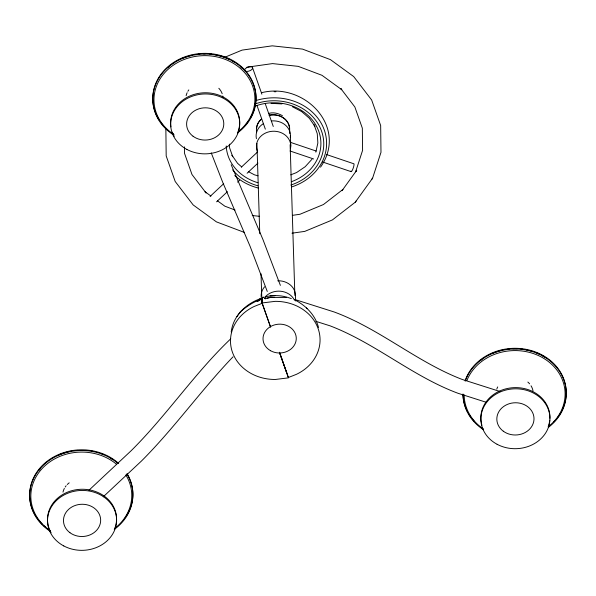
<?xml version="1.0" encoding="UTF-8"?>
<svg xmlns="http://www.w3.org/2000/svg" width="596" height="596" viewBox="0 0 596 596"><rect width="100%" height="100%" fill="white"/><g stroke="black" fill="none" stroke-linecap="round" stroke-linejoin="round"><path stroke-width="0.89" d="M265.436 298.864L264.691 298.447L265.369 296.726C272.007 295.467 278.995 295.02 285.603 296.853M262.553 297.784L262.188 302.939M315.858 152.159L317.854 142.995L317.273 133.713L314.144 124.832L314.897 126.322L309.309 118.239L301.636 111.564L292.331 106.691M259.826 300.347L257.032 301.345L259.804 300.205L259.975 298.827L260.571 298.402L261.182 298.916M231.226 331.987C233.118 315.746 246.141 303.506 260.988 298.477M262.329 298.224L262.277 298.417A17.671 2.339 74.8 0 0 262.173 299.192L262.188 303.304L270.428 326.705M291.98 233.192L304.78 231.382L332.419 219.917L355.283 202.193L372.597 178.167L380.986 152.323L380.665 125.547L371.658 100.001L353.696 76.571L330.415 59.622L302.507 49.096L272.245 45.84L242.073 50.116L224.483 57.41M320.529 167.163C348.481 127.149 304.444 81.823 261.651 92.685M236.91 316.647L240.568 311.529M371.524 179.649L372.597 178.167M355.283 202.193L356.17 200.971M311.991 159.229L305.204 166.701L296.57 172.557L290.751 174.844M233.058 356.795C201.016 390.194 174.196 428.308 141.446 461.036L103.242 496.811M240.382 311.79C245.783 307.231 252.562 302.239 259.692 299.877M210.112 196.412L223.679 183.702M241.328 167.178L257.614 151.928M216.557 201.843L227.419 191.681M237.595 182.145L239.629 180.238M247.094 173.25L257.956 163.081M230.741 338.811C194.534 373.297 166.642 415.487 131.195 450.688L88.998 490.195M262.642 297.687L262.843 297.546A36.438 4.82 74.8 0 1 263.417 297.531L263.663 297.657M262.188 303.304L254.134 306.478A44.856 38.882 -1.8 0 0 231.851 350.426A44.856 38.882 -1.8 0 0 275.404 379.466L288.479 377.849L279.591 352.705M260.564 299.05L258.85 299.684L260.4 299.17M266.956 298.283L269.101 297.702M286.512 297.419L271.076 297.419L264.691 298.447M269.936 295.974L274.927 295.728M246.886 67.221L272.536 63.593L298.268 66.365L321.989 75.312L341.784 89.72L340.793 88.536L354.858 106.975L362.331 128.155L362.591 150.348L355.641 171.775L356.713 170.292L342.022 190.675L342.909 189.461L323.464 204.525L299.967 214.269L292.636 215.312M269.019 113.314C273.646 112.1 278.377 113.329 282.415 115.706M262.069 302.597L262.106 298.298L262.724 297.203L263.678 297.419L263.298 297.195A36.438 4.82 74.8 0 0 262.724 297.203L262.106 298.298L262.069 302.962L275.151 301.353A44.856 38.882 -1.8 0 1 318.704 330.393A44.856 38.882 -1.8 0 1 296.413 374.34L288.36 377.514L279.517 352.355M270.554 297.456L274.018 297.464L271.076 297.419M264.758 298.656L265.339 298.671M271.031 103.354L281.923 103.898M252.257 215.529L259.61 216.326M258.016 175.798L254.544 174.866L248.338 171.618M295.243 299.632L334.125 311.961C379.615 328.724 416.991 362.137 462.205 379.451L499.977 391.49M315.902 321.348L330.013 325.818C375.242 343.08 412.618 376.456 458.048 393.293L486.217 402.27M286.326 296.942L291.325 298.581M290.774 142.459L316.081 151.019M326.556 154.558L353.614 163.706A4.217 0.834 -71.3 0 1 353.1 168.415A4.217 0.834 -71.3 0 1 350.925 171.067M290.036 150.989L313.6 158.961M322.332 161.911L351.133 171.648M235.025 210.023L224.856 206.186L217.525 200.845M244.338 232.403L216.437 221.876L193.156 204.927L175.194 181.497L166.187 155.951L165.867 129.168M294.566 299.795C305.763 305.353 315.373 315.157 318.517 327.495M210.932 196.047L205.069 191.778L206.06 192.962L191.994 174.524L184.522 153.343L184.447 146.869M306.351 307.931L307.171 308.639M241.752 166.962L237.566 163.319L231.978 155.236L232.731 156.726L229.602 147.845L229.363 144.135M231.181 164.712L262.94 239.525L280.388 285.38M267.269 291.459L250.052 246.222L222.762 182.413L211.215 152.822M281.796 358.881L286.832 373.081M252.644 67.981A4.217 2.026 -19.4 0 1 246.647 71.446A4.217 2.026 -19.4 0 1 246.535 67.802A4.217 2.026 -19.4 0 1 252.644 67.981L261.882 94.175M265.272 103.779L273.273 126.486M257.025 105.574L265.339 129.153M262.069 302.962L270.651 327.219M279.45 352.236L281.915 359.224M288.434 376.977L288.457 377.41M290.431 135.873L290.751 146.244M295.616 300.973L295.452 295.795A17.165 14.878 -1.8 0 0 277.684 280.791M289.783 133.541L289.663 129.816A16.628 14.416 -1.8 0 0 269.422 115.14M290.133 144.709L294.871 295.467M256.578 132.267L256.459 128.542A16.628 14.416 -1.8 0 1 260.906 119.438M256.928 143.435L259.767 233.706M261.018 273.72L261.726 296.056M255.453 100.702A53.081 46.019 -1.8 0 1 323.434 127.767A53.081 46.019 -1.8 0 1 291.608 186.958M258.314 188.038A53.081 46.019 -1.8 0 1 234.75 175.552M254.507 104.158A50.228 43.545 -1.8 0 1 320.365 128.185A50.228 43.545 -1.8 0 1 290.841 185.051M257.867 185.796A50.228 43.545 -1.8 0 1 232.626 169.875M254.76 106.267A47.375 41.072 -1.8 0 1 317.199 127.566A47.375 41.072 -1.8 0 1 291.489 181.698M257.904 182.734A47.375 41.072 -1.8 0 1 226.204 145.983M274.108 91.702A53.081 46.011 -1.8 0 1 275.948 91.739M261.443 298.618A17.165 14.878 -1.8 0 1 264.587 286.795M264.915 297.166A17.165 14.878 -1.8 0 1 294.417 300.093M271.783 120.928A17.165 14.878 -1.8 0 1 290.274 137.639M256.422 138.704A17.165 14.878 -1.8 0 1 263.447 123.61M257.591 151.622A17.165 14.878 -1.8 0 1 272.111 131.291A17.165 14.878 -1.8 0 1 290.423 148.896M256.638 128.14A16.472 14.282 -1.8 0 1 261.622 118.969M269.072 115.333A16.472 14.282 -1.8 0 1 289.529 129.287M186.131 95.703A18.595 16.122 -1.8 0 1 187.137 92.708M187.882 91.292A18.595 16.122 -1.8 0 1 188.79 89.929M218.821 88.282A18.595 16.122 -1.8 0 1 222.181 93.721M222.777 96.001A18.595 16.122 -1.8 0 1 222.964 97.543M39.12 470.207A50.474 43.761 -1.8 0 1 40.223 468.814M58.527 455.091A50.474 43.761 -1.8 0 1 68.704 451.701M69.576 451.507A50.474 43.761 -1.8 0 1 71.334 451.157M75.819 450.524A50.474 43.761 -1.8 0 1 77.636 450.375M85.757 450.375A50.474 43.761 -1.8 0 1 87.567 450.531M91.158 451.008A50.474 43.761 -1.8 0 1 92.931 451.328M101.499 453.757A50.474 43.761 -1.8 0 1 103.972 454.748M110.454 458.078A50.474 43.761 -1.8 0 1 112.026 459.084M127.276 473.932A51.628 44.76 -1.8 0 1 127.991 513.223M127.559 513.998A51.628 44.76 -1.8 0 1 125.145 517.797M49.371 530.03A51.628 44.76 -1.8 0 1 47.077 528.384M45.601 527.222A51.628 44.76 -1.8 0 1 43.486 525.381M42.152 524.1A51.628 44.76 -1.8 0 1 37.973 519.31M36.915 517.842A51.628 44.76 -1.8 0 1 35 514.81M34.151 513.26A51.628 44.76 -1.8 0 1 52.493 457.624A51.628 44.76 -1.8 0 1 118.664 463.435M126.836 473.872A51.628 44.76 -1.8 0 1 115.229 528.734M50.183 531.252A51.628 44.76 -1.8 0 1 42.107 466.43A51.628 44.76 -1.8 0 1 117.293 462.928M125.838 474.923A50.474 43.761 -1.8 0 1 114.804 528.317M50.124 530.514A50.474 43.761 -1.8 0 1 43.314 467.331A50.474 43.761 -1.8 0 1 116.511 464.224M167.707 67.758A50.474 43.761 -1.8 0 1 169.778 65.947M172.542 63.832A50.474 43.761 -1.8 0 1 174.702 62.379M181.661 58.646A50.474 43.761 -1.8 0 1 187.502 56.441M189.223 55.927A50.474 43.761 -1.8 0 1 191.83 55.257M198.051 54.184A50.474 43.761 -1.8 0 1 199.861 53.998M203.482 53.804A50.474 43.761 -1.8 0 1 205.285 53.789M209.792 53.998A50.474 43.761 -1.8 0 1 211.602 54.184M215.178 54.72A50.474 43.761 -1.8 0 1 216.937 55.07M218.665 55.473A50.474 43.761 -1.8 0 1 229.482 59.391M232.775 61.157A50.474 43.761 -1.8 0 1 235.159 62.64M240.262 66.514A50.474 43.761 -1.8 0 1 242.259 68.346M254.701 107.757A51.628 44.76 -1.8 0 1 250.692 117.561M248.279 121.353A51.628 44.76 -1.8 0 1 245.433 124.951M173.287 134.1A51.628 44.76 -1.8 0 1 170.963 132.506M162.812 124.989A51.628 44.76 -1.8 0 1 160.57 122.135M159.542 120.653A51.628 44.76 -1.8 0 1 157.284 116.816M156.89 116.034A51.628 44.76 -1.8 0 1 199.34 53.618A51.628 44.76 -1.8 0 1 254.909 106.915M173.309 134.808A51.628 44.76 -1.8 0 1 165.643 69.576A51.628 44.76 -1.8 0 1 241.305 67.236A51.628 44.76 -1.8 0 1 237.655 132.819M174.025 134.577A50.474 43.761 -1.8 0 1 166.023 71.311A50.474 43.761 -1.8 0 1 239.406 67.586A50.474 43.761 -1.8 0 1 238.668 131.299M480.711 360.312A50.474 43.761 -1.8 0 1 482.067 359.276M491.879 353.584A50.474 43.761 -1.8 0 1 502.927 350.001M507.367 349.234A50.474 43.761 -1.8 0 1 509.17 349.018M512.798 348.764A50.474 43.761 -1.8 0 1 517.298 348.764M520.919 349.018A50.474 43.761 -1.8 0 1 522.722 349.234M526.283 349.822A50.474 43.761 -1.8 0 1 528.026 350.202M528.89 350.403A50.474 43.761 -1.8 0 1 533.174 351.655M535.685 352.564A50.474 43.761 -1.8 0 1 539.7 354.329M542.181 355.633A50.474 43.761 -1.8 0 1 544.595 357.064M465.193 380.479A51.628 44.76 -1.8 0 1 533.1 351.126A51.628 44.76 -1.8 0 1 561.335 411.717M560.91 412.492A51.628 44.76 -1.8 0 1 557.96 417.029M555.04 420.575A51.628 44.76 -1.8 0 1 553.781 421.908M549.944 425.425A51.628 44.76 -1.8 0 1 548.558 426.52M474.237 421.283A51.628 44.76 -1.8 0 1 471.876 418.519M470.788 417.073A51.628 44.76 -1.8 0 1 468.799 414.071M467.502 411.754A51.628 44.76 -1.8 0 1 463.01 395.029M465.215 381.187A51.628 44.76 -1.8 0 1 542.636 355.946A51.628 44.76 -1.8 0 1 548.581 427.228M483.527 429.746A51.628 44.76 -1.8 0 1 463.003 394.001M466.936 380.442A50.474 43.761 -1.8 0 1 542.658 357.727A50.474 43.761 -1.8 0 1 548.156 426.81M483.475 429.008A50.474 43.761 -1.8 0 1 464.172 394.85M496.773 389.121A18.595 16.122 -1.8 0 1 497.712 386.923M527.847 382.066A18.595 16.122 -1.8 0 1 529.598 383.831M531.029 385.791A18.595 16.122 -1.8 0 1 533.003 390.931M549.758 420.113A34.538 29.942 -1.8 0 1 548.305 426.319M481.918 425.246A34.538 29.942 -1.8 0 1 481.285 422.609M481.136 421.73A34.538 29.942 -1.8 0 1 513.715 387.668A34.538 29.942 -1.8 0 1 549.892 418.332M170.918 126.888A34.538 29.942 -1.8 0 1 209.203 92.946A34.538 29.942 -1.8 0 1 237.417 133.169M174.233 136.29A34.538 29.942 -1.8 0 1 172.281 132.141M63.005 492.147A18.595 16.122 -1.8 0 1 64.361 488.437M65.188 487.044A18.595 16.122 -1.8 0 1 66.163 485.725M67.273 484.503A18.595 16.122 -1.8 0 1 69.196 482.842M116.496 520.859A34.538 29.942 -1.8 0 1 114.283 529.65M51.107 532.779A34.538 29.942 -1.8 0 1 74.716 489.994A34.538 29.942 -1.8 0 1 116.548 519.973M270.577 350.731A16.628 14.416 -1.8 0 0 296.249 339.206A16.628 14.416 -1.8 0 0 272.104 325.781A16.628 14.416 -1.8 0 0 270.577 350.731M193.067 136.253A18.595 16.122 -1.8 0 0 223.463 126.799A18.595 16.122 -1.8 0 0 199.064 108.77A18.595 16.122 -1.8 0 0 193.067 136.253M503.285 431.191A18.595 16.122 -1.8 0 0 533.681 421.737A18.595 16.122 -1.8 0 0 509.282 403.708A18.595 16.122 -1.8 0 0 503.285 431.191M497.116 444.296A34.538 29.942 -1.8 0 0 549.929 419.517A34.538 29.942 -1.8 0 0 499.195 392.436A34.538 29.942 -1.8 0 0 497.116 444.296M186.898 149.447A34.538 29.942 -1.8 0 0 239.711 124.676A34.538 29.942 -1.8 0 0 188.977 97.595A34.538 29.942 -1.8 0 0 186.898 149.447M69.933 532.697A18.595 16.122 -1.8 0 0 100.337 523.243A18.595 16.122 -1.8 0 0 75.93 505.214A18.595 16.122 -1.8 0 0 69.933 532.697M63.772 545.936A34.538 29.942 -1.8 0 0 116.585 521.157A34.538 29.942 -1.8 0 0 65.843 494.077A34.538 29.942 -1.8 0 0 63.772 545.936"/></g></svg>
